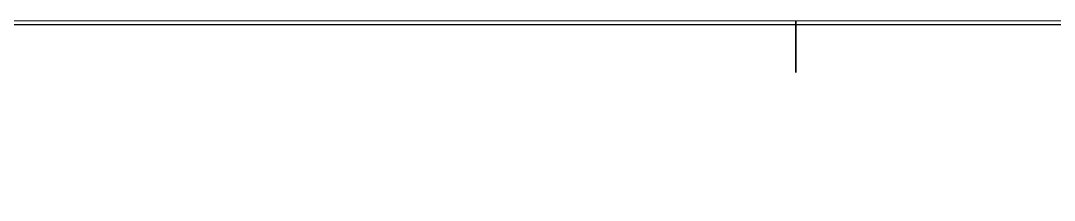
# Model space of a CAD drawing. Header units: millimetres. Extents: x -853228 to -774597, y -17231 to 22435.
# Drawn here: x -827557.4 to -827057.4, y 9112.3 to 9199 of the extents above; entities that cross this region are included whole.
import ezdxf
from ezdxf.xclip import XClip

# ---------------------------------------------------------------- set-up
doc = ezdxf.new("R2010")
doc.units = ezdxf.units.MM
doc.header["$XCLIPFRAME"] = 0
for name, color, linetype, lineweight in [('A-FLOR-E', 2, 'Continuous', 35), ('A-GLAZ-CURT', 2, 'Continuous', 9), ('S-STRS-MBND', 2, 'Continuous', 35)]:
    doc.layers.add(name, color=color, linetype=linetype, lineweight=lineweight)
doc.layers.add('A11_ALU.SOLID SHEET', color=2, linetype='Continuous')

# ---------------------------------------------------------------- blocks, each defined once
blk = doc.blocks.new('System Panel - DPA-AR_Metal Ceiling Rectangular Panel-16017999-4261-01 ENLARGED UPPER PLATFORM LEVEL - REFLECTED CEILING PLAN - SHEET 2')
at = {"layer": 'A-GLAZ-CURT'}
for p, q in [((-828354.98, 9199.02), (-825954.98, 9199.02)), ((-825954.98, 9199.02), (-828354.98, 9199.02))]:
    blk.add_line(p, q, dxfattribs=at)
blk = doc.blocks.new('*U470')
at = {"layer": 'A-GLAZ-CURT'}
blk.add_blockref('System Panel - DPA-AR_Metal Ceiling Rectangular Panel-16017999-4261-01 ENLARGED UPPER PLATFORM LEVEL - REFLECTED CEILING PLAN - SHEET 2', (801682.37, -3579.02), dxfattribs=at)
blk = doc.blocks.new('*U908')
blk.add_lwpolyline([(-90014.24, 5618.01), (-90014.24, 4315), (-97724.95, 4315), (-97724.95, 548.02), (-81222.61, 548.02), (-81222.61, 5618.01)], close=True)

msp = doc.modelspace()

# ---------------------------------------------------------------- linework, layer by layer
at = {"layer": 'A-FLOR-E'}
for p, q in [((-827182.37, 9199.02), (-827182.37, 9174.02)), ((-827182.37, 9174.02), (-827182.37, 9199.02))]:
    msp.add_line(p, q, dxfattribs=at)
at = {"layer": 'S-STRS-MBND'}
msp.add_line((-827182.37, 9199.02), (-827182.37, 9174.02), dxfattribs=at)

# ---------------------------------------------------------------- block references
msp.add_blockref('*U470', (-801682.37, 3579.02))

# ---------------------------------------------------------------- next in the draw order: block references
at = {"layer": 'A11_ALU.SOLID SHEET'}
ref = msp.add_blockref('*U908', (-744682.37, 3579.02), dxfattribs=at)
XClip(ref).set_block_clipping_path([(-104690.1238047112, -9620.0029952963), (-34092.6543255156, 10334.9999958097)])

doc.saveas('drawing.dxf')
